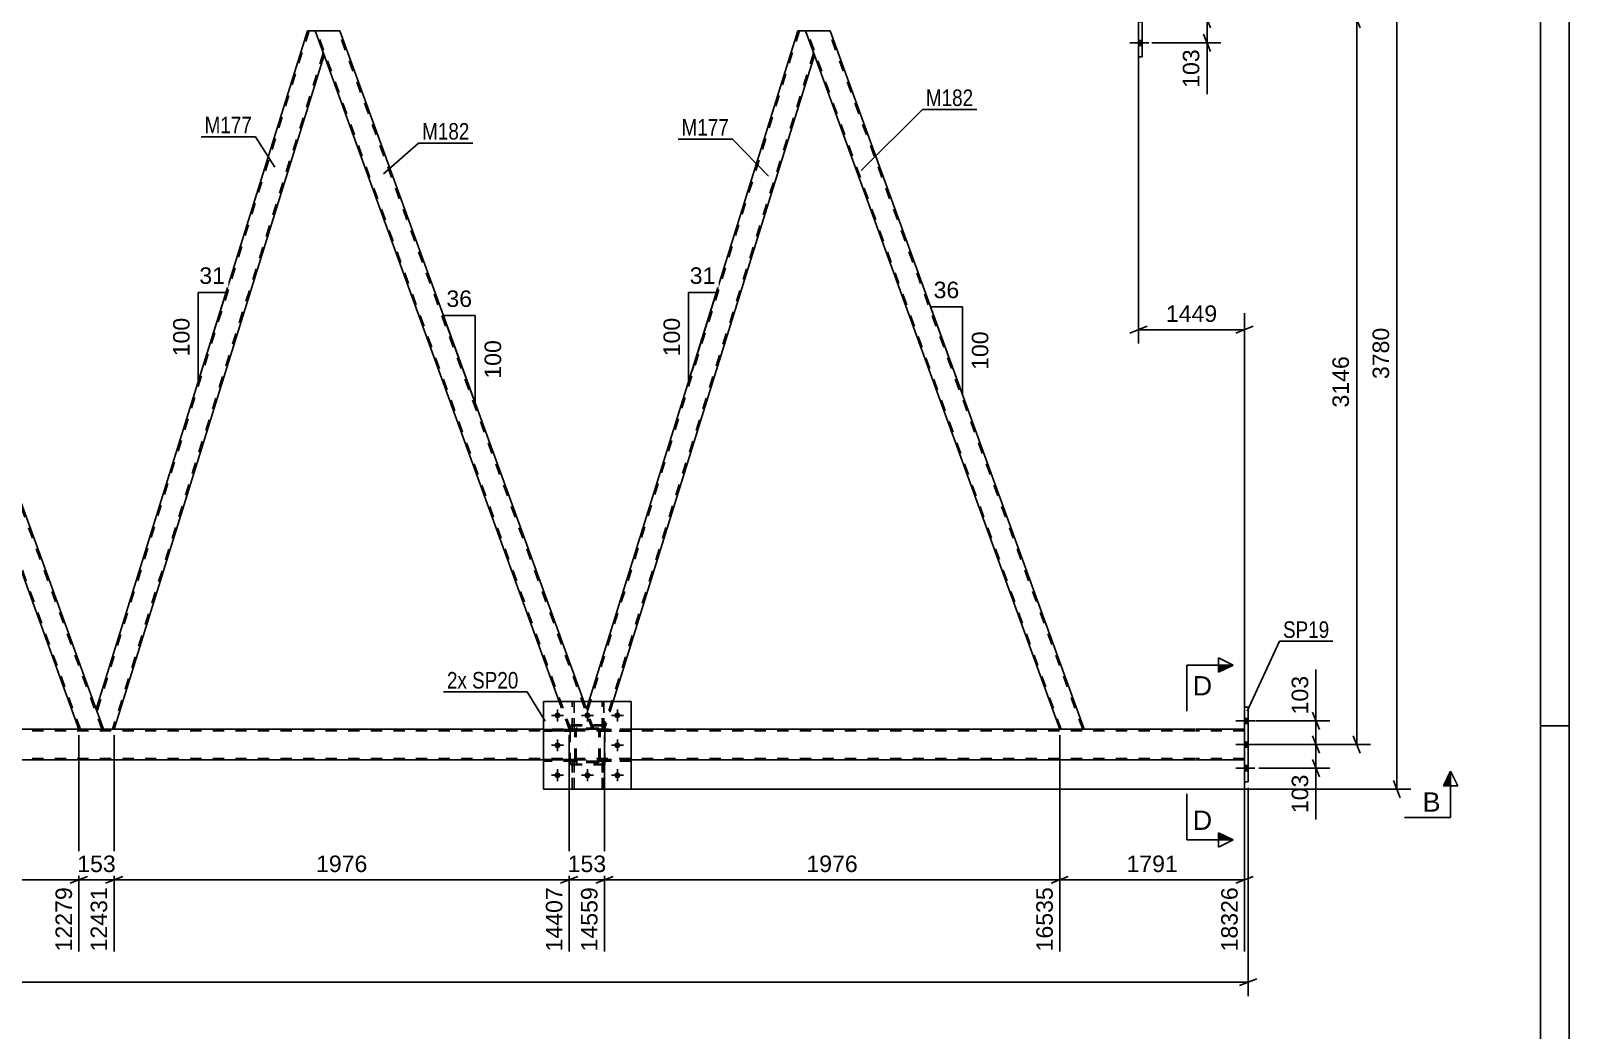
# Model space of a CAD drawing. Header units: millimetres. Extents: x -47 to 794, y -421 to 173.
# Drawn here: x 526.4 to 793.5, y -175.4 to -2 of the extents above; entities that cross this region are included whole.
import ezdxf

# ---------------------------------------------------------------- set-up
doc = ezdxf.new("R2010")
doc.units = ezdxf.units.MM
doc.linetypes.add('DXK_LINE_DOT2', pattern=[3.9198, 1.9599, -1.9599])
doc.linetypes.add('DXK_LINE_DOT3', pattern=[5.9187, 2.979, -0.9799, 0.9799, -0.9799])
doc.styles.add('Arial', font='arial.ttf', dxfattribs={"height": 0.2})
doc.styles.add('Arial Narrow', font='ARIALN.TTF', dxfattribs={"height": 0.2})

# ---------------------------------------------------------------- blocks, each defined once
blk = doc.blocks.new('Unknown-203724041-1113')
at = {"color": 5, "linetype": 'Continuous'}
for p, q in [((793.51, -420.6), (793.51, 173.4)), ((788.51, -415.6), (788.51, 168.4)), ((793.51, -122.6), (788.51, -122.6))]:
    blk.add_line(p, q, dxfattribs=at)
blk = doc.blocks.new('Part-203724041-3753 - 3466')
at = {"color": 7, "linetype": 'DXK_LINE_DOT2'}
for p, q in [((615.46, -118.4), (630.66, -118.4)), ((615.46, -118.4), (615.46, -133.6)), ((630.66, -118.4), (630.66, -133.6)), ((615.46, -133.6), (630.66, -133.6))]:
    blk.add_line(p, q, dxfattribs=at)
blk = doc.blocks.new('Part-203724041-3757 - 3466')
at = {"color": 7, "linetype": 'DXK_LINE_DOT2'}
for p, q in [((620.86, -128.43), (615.46, -128.43)), ((615.46, -128.75), (615.46, -128.43)), ((620.86, -128.75), (615.46, -128.75)), ((620.26, -128.75), (620.26, -128.43)), ((620.86, -128.43), (620.86, -128.75))]:
    blk.add_line(p, q, dxfattribs=at)
blk = doc.blocks.new('Bolt-203724041-3538 - 3466')
at = {"linetype": 'Continuous'}
for points in [[(618.38, -120.8, -1), (617.34, -120.8, -1)], [(623.58, -120.8, -1), (622.54, -120.8, -1)], [(628.78, -120.8, -1), (627.74, -120.8, -1)], [(618.38, -126, -1), (617.34, -126, -1)], [(628.78, -126, -1), (627.74, -126, -1)], [(618.38, -131.2, -1), (617.34, -131.2, -1)], [(623.58, -131.2, -1), (622.54, -131.2, -1)], [(628.78, -131.2, -1), (627.74, -131.2, -1)]]:
    blk.add_hatch(color=1, dxfattribs=at).paths.add_polyline_path(points)
at = {"color": 1, "linetype": 'Continuous'}
for p, q in [((617.86, -119.76), (617.86, -121.84)), ((623.06, -119.76), (623.06, -121.84)), ((628.26, -119.76), (628.26, -121.84)), ((618.9, -120.8), (616.82, -120.8)), ((624.1, -120.8), (622.02, -120.8)), ((629.3, -120.8), (627.22, -120.8)), ((617.86, -124.96), (617.86, -127.04)), ((628.26, -124.96), (628.26, -127.04)), ((618.9, -126), (616.82, -126)), ((629.3, -126), (627.22, -126)), ((617.86, -130.16), (617.86, -132.24)), ((623.06, -130.16), (623.06, -132.24)), ((628.26, -130.16), (628.26, -132.24)), ((618.9, -131.2), (616.82, -131.2)), ((624.1, -131.2), (622.02, -131.2)), ((629.3, -131.2), (627.22, -131.2))]:
    blk.add_line(p, q, dxfattribs=at)
blk = doc.blocks.new('Bolt-203724041-3539 - 3466')
at = {"color": 1, "linetype": 'Continuous'}
for p, q in [((617.86, -119.76), (617.86, -120.45)), ((623.06, -119.76), (623.06, -120.45)), ((628.26, -119.76), (628.26, -120.45)), ((616.82, -120.8), (617.52, -120.8)), ((617.86, -121.84), (617.86, -121.14)), ((618.9, -120.8), (618.21, -120.8)), ((622.02, -120.8), (622.72, -120.8)), ((623.06, -121.84), (623.06, -121.14)), ((624.1, -120.8), (623.41, -120.8)), ((627.22, -120.8), (627.92, -120.8)), ((628.26, -121.84), (628.26, -121.14)), ((629.3, -120.8), (628.61, -120.8)), ((617.86, -124.96), (617.86, -125.65)), ((628.26, -124.96), (628.26, -125.65)), ((616.82, -126), (617.52, -126)), ((617.86, -127.04), (617.86, -126.34)), ((618.9, -126), (618.21, -126)), ((627.22, -126), (627.92, -126)), ((628.26, -127.04), (628.26, -126.34)), ((629.3, -126), (628.61, -126)), ((617.86, -130.16), (617.86, -130.85)), ((623.06, -130.16), (623.06, -130.85)), ((628.26, -130.16), (628.26, -130.85)), ((616.82, -131.2), (617.52, -131.2)), ((617.86, -132.24), (617.86, -131.54)), ((618.9, -131.2), (618.21, -131.2)), ((622.02, -131.2), (622.72, -131.2)), ((623.06, -132.24), (623.06, -131.54)), ((624.1, -131.2), (623.41, -131.2)), ((627.22, -131.2), (627.92, -131.2)), ((628.26, -132.24), (628.26, -131.54)), ((629.3, -131.2), (628.61, -131.2))]:
    blk.add_line(p, q, dxfattribs=at)
blk = doc.blocks.new('Bolt-203724041-3545 - 3466')
at = {"linetype": 'Continuous'}
for points in [[(737.79, -122.2), (737.79, -121.32), (737.15, -121.32), (737.15, -122.2)], [(737.79, -122.2), (737.79, -121.32), (737.15, -121.32), (737.15, -122.2)], [(737.79, -122.2), (737.79, -121.32), (737.15, -121.32), (737.15, -122.2)], [(737.79, -126.32), (737.79, -125.44), (737.15, -125.44), (737.15, -126.32)], [(737.79, -126.32), (737.79, -125.44), (737.15, -125.44), (737.15, -126.32)], [(737.79, -130.4), (737.79, -129.52), (737.15, -129.52), (737.15, -130.4)], [(737.79, -130.4), (737.79, -129.52), (737.15, -129.52), (737.15, -130.4)], [(737.79, -130.4), (737.79, -129.52), (737.15, -129.52), (737.15, -130.4)]]:
    blk.add_hatch(color=1, dxfattribs=at).paths.add_polyline_path(points)
at = {"color": 1, "linetype": 'Continuous'}
for p, q in [((738.95, -121.76), (735.63, -121.76)), ((738.95, -121.76), (735.63, -121.76)), ((738.95, -121.76), (735.63, -121.76)), ((737.79, -121.32), (737.15, -121.32)), ((737.79, -121.32), (737.15, -121.32)), ((737.79, -121.32), (737.15, -121.32)), ((737.79, -122.2), (737.15, -122.2)), ((737.79, -122.2), (737.15, -122.2)), ((737.79, -122.2), (737.15, -122.2)), ((737.79, -125.44), (737.15, -125.44)), ((737.79, -125.44), (737.15, -125.44)), ((738.95, -125.88), (735.63, -125.88)), ((738.95, -125.88), (735.63, -125.88)), ((737.79, -126.32), (737.15, -126.32)), ((737.79, -126.32), (737.15, -126.32)), ((738.95, -129.96), (735.63, -129.96)), ((738.95, -129.96), (735.63, -129.96)), ((738.95, -129.96), (735.63, -129.96)), ((737.79, -129.52), (737.15, -129.52)), ((737.79, -129.52), (737.15, -129.52)), ((737.79, -129.52), (737.15, -129.52)), ((737.79, -130.4), (737.15, -130.4)), ((737.79, -130.4), (737.15, -130.4)), ((737.79, -130.4), (737.15, -130.4))]:
    blk.add_line(p, q, dxfattribs=at)
blk = doc.blocks.new('Bolt-203724041-3546 - 3466')
at = {"linetype": 'Continuous'}
for points in [[(719.37, 3.66), (719.37, 4.54), (718.73, 4.54), (718.73, 3.66)], [(719.37, 3.66), (719.37, 4.54), (718.73, 4.54), (718.73, 3.66)], [(719.37, 3.66), (719.37, 4.54), (718.73, 4.54), (718.73, 3.66)], [(719.37, -0.46), (719.37, 0.42), (718.73, 0.42), (718.73, -0.46)], [(719.37, -0.46), (719.37, 0.42), (718.73, 0.42), (718.73, -0.46)], [(719.37, -4.54), (719.37, -3.66), (718.73, -3.66), (718.73, -4.54)], [(719.37, -4.54), (719.37, -3.66), (718.73, -3.66), (718.73, -4.54)], [(719.37, -4.54), (719.37, -3.66), (718.73, -3.66), (718.73, -4.54)]]:
    blk.add_hatch(color=1, dxfattribs=at).paths.add_polyline_path(points)
at = {"color": 1, "linetype": 'Continuous'}
for p, q in [((720.53, 4.1), (717.21, 4.1)), ((720.53, 4.1), (717.21, 4.1)), ((720.53, 4.1), (717.21, 4.1)), ((719.37, 4.54), (718.73, 4.54)), ((719.37, 4.54), (718.73, 4.54)), ((719.37, 4.54), (718.73, 4.54)), ((719.37, 3.66), (718.73, 3.66)), ((719.37, 3.66), (718.73, 3.66)), ((719.37, 3.66), (718.73, 3.66)), ((719.37, 0.42), (718.73, 0.42)), ((719.37, 0.42), (718.73, 0.42)), ((720.53, -0.02), (717.21, -0.02)), ((720.53, -0.02), (717.21, -0.02)), ((719.37, -0.46), (718.73, -0.46)), ((719.37, -0.46), (718.73, -0.46)), ((720.53, -4.1), (717.21, -4.1)), ((720.53, -4.1), (717.21, -4.1)), ((720.53, -4.1), (717.21, -4.1)), ((719.37, -3.66), (718.73, -3.66)), ((719.37, -3.66), (718.73, -3.66)), ((719.37, -3.66), (718.73, -3.66)), ((719.37, -4.54), (718.73, -4.54)), ((719.37, -4.54), (718.73, -4.54)), ((719.37, -4.54), (718.73, -4.54))]:
    blk.add_line(p, q, dxfattribs=at)
blk = doc.blocks.new('Part-203724041-3553 - 3466')
at = {"color": 7, "linetype": 'DXK_LINE_DOT2'}
for p, q in [((626.06, -122.59), (620.06, -122.59)), ((620.06, -129.39), (620.06, -122.59)), ((626.06, -129.39), (626.06, -122.59)), ((626.06, -129.39), (620.06, -129.39))]:
    blk.add_line(p, q, dxfattribs=at)
blk = doc.blocks.new('Part-203724041-3558 - 3466')
at = {"color": 7, "linetype": 'DXK_LINE_DOT2'}
for p, q in [((728.53, -123.46), (43.64, -123.46)), ((630.66, -123.22), (615.46, -123.22)), ((737.15, -123.46), (728.63, -123.46)), ((737.15, -128.5), (737.15, -123.22)), ((728.53, -128.26), (43.64, -128.26)), ((630.66, -128.5), (615.46, -128.5)), ((737.15, -128.26), (728.63, -128.26))]:
    blk.add_line(p, q, dxfattribs=at)
at = {"color": 2, "linetype": 'Continuous'}
for p, q in [((615.46, -123.22), (460.39, -123.22)), ((728.53, -123.22), (630.66, -123.22)), ((737.15, -123.22), (728.63, -123.22)), ((615.46, -128.5), (460.39, -128.5)), ((728.53, -128.5), (630.66, -128.5)), ((737.15, -128.5), (728.63, -128.5))]:
    blk.add_line(p, q, dxfattribs=at)
blk = doc.blocks.new('Part-203724041-3748 - 3466')
at = {"color": 2, "linetype": 'Continuous'}
for p, q in [((630.66, -118.4), (615.46, -118.4)), ((615.46, -133.6), (615.46, -118.4)), ((630.66, -133.6), (630.66, -118.4)), ((630.66, -133.6), (615.46, -133.6))]:
    blk.add_line(p, q, dxfattribs=at)
blk = doc.blocks.new('Part-203724041-3754 - 3466')
at = {"color": 7, "linetype": 'DXK_LINE_DOT2'}
for p, q in [((625.26, -123.55), (625.26, -123.23)), ((625.26, -123.23), (630.66, -123.23)), ((630.66, -123.55), (625.26, -123.55)), ((625.86, -123.55), (625.86, -123.23)), ((630.66, -123.23), (630.66, -123.55))]:
    blk.add_line(p, q, dxfattribs=at)
blk = doc.blocks.new('Part-203724041-3755 - 3466')
at = {"color": 7, "linetype": 'DXK_LINE_DOT2'}
for p, q in [((625.26, -128.75), (625.26, -128.43)), ((625.26, -128.43), (630.66, -128.43)), ((630.66, -128.75), (625.26, -128.75)), ((625.86, -128.75), (625.86, -128.43)), ((630.66, -128.43), (630.66, -128.75))]:
    blk.add_line(p, q, dxfattribs=at)
blk = doc.blocks.new('Part-203724041-3756 - 3466')
at = {"color": 7, "linetype": 'DXK_LINE_DOT2'}
for p, q in [((620.86, -123.23), (615.46, -123.23)), ((615.46, -123.55), (615.46, -123.23)), ((620.86, -123.55), (615.46, -123.55)), ((620.26, -123.55), (620.26, -123.23)), ((620.86, -123.23), (620.86, -123.55))]:
    blk.add_line(p, q, dxfattribs=at)
blk = doc.blocks.new('Part-203724041-3758 - 3466')
at = {"color": 2, "linetype": 'Continuous'}
for p, q in [((625.62, -118.4), (625.62, -118.39)), ((625.94, -118.39), (625.62, -118.39)), ((625.94, -118.4), (625.94, -118.39))]:
    blk.add_line(p, q, dxfattribs=at)
at = {"color": 7, "linetype": 'DXK_LINE_DOT2'}
for p, q in [((625.62, -123.24), (625.62, -118.4)), ((625.94, -123.24), (625.94, -118.4)), ((625.62, -122.64), (625.94, -122.64)), ((625.94, -123.24), (625.62, -123.24))]:
    blk.add_line(p, q, dxfattribs=at)
blk = doc.blocks.new('Part-203724041-3759 - 3466')
at = {"color": 2, "linetype": 'Continuous'}
for p, q in [((620.42, -118.4), (620.42, -118.39)), ((620.74, -118.39), (620.42, -118.39)), ((620.74, -118.4), (620.74, -118.39))]:
    blk.add_line(p, q, dxfattribs=at)
at = {"color": 7, "linetype": 'DXK_LINE_DOT2'}
for p, q in [((620.42, -123.24), (620.42, -118.4)), ((620.74, -123.24), (620.74, -118.4)), ((620.42, -122.64), (620.74, -122.64)), ((620.74, -123.24), (620.42, -123.24))]:
    blk.add_line(p, q, dxfattribs=at)
blk = doc.blocks.new('Part-203724041-3760 - 3466')
at = {"color": 7, "linetype": 'DXK_LINE_DOT2'}
for p, q in [((625.94, -128.76), (625.62, -128.76)), ((625.62, -128.76), (625.62, -133.59)), ((625.62, -129.36), (625.94, -129.36)), ((625.94, -133.59), (625.94, -128.76)), ((625.62, -133.59), (625.94, -133.59))]:
    blk.add_line(p, q, dxfattribs=at)
blk = doc.blocks.new('Part-203724041-3761 - 3466')
at = {"color": 7, "linetype": 'DXK_LINE_DOT2'}
for p, q in [((620.74, -128.76), (620.42, -128.76)), ((620.42, -128.76), (620.42, -133.59)), ((620.42, -129.36), (620.74, -129.36)), ((620.74, -133.59), (620.74, -128.76)), ((620.42, -133.59), (620.74, -133.59))]:
    blk.add_line(p, q, dxfattribs=at)
blk = doc.blocks.new('Part-203724041-3762 - 3466')
at = {"color": 7, "linetype": 'DXK_LINE_DOT2'}
for p, q in [((620.86, -123.48), (620.9, -123.29)), ((620.9, -123.29), (620.86, -123.48)), ((620.86, -128.52), (620.86, -123.48)), ((621.1, -123.48), (621.12, -123.38)), ((621.1, -128.52), (621.1, -123.48)), ((621.12, -123.38), (621.17, -123.31)), ((621.16, -123.03), (621.34, -123)), ((621.34, -123), (621.16, -123.03)), ((621.17, -123.31), (621.25, -123.25)), ((621.25, -123.25), (621.34, -123.24)), ((624.78, -123), (621.34, -123)), ((621.34, -123.24), (624.78, -123.24)), ((624.78, -123), (624.97, -123.03)), ((624.97, -123.03), (624.78, -123)), ((624.78, -123.24), (624.87, -123.25)), ((624.87, -123.25), (624.95, -123.31)), ((624.95, -123.31), (625, -123.38)), ((625, -123.38), (625.02, -123.48)), ((625.02, -128.52), (625.02, -123.48)), ((625.23, -123.29), (625.26, -123.48)), ((625.26, -123.48), (625.23, -123.29)), ((625.26, -128.52), (625.26, -123.48)), ((620.9, -128.7), (620.86, -128.52)), ((620.86, -128.52), (620.9, -128.7)), ((621.12, -128.61), (621.1, -128.52)), ((621.17, -128.69), (621.12, -128.61)), ((621.34, -129), (621.16, -128.96)), ((621.16, -128.96), (621.34, -129)), ((621.25, -128.74), (621.17, -128.69)), ((621.34, -128.76), (621.25, -128.74)), ((624.78, -128.76), (621.34, -128.76)), ((624.78, -129), (621.34, -129)), ((624.87, -128.74), (624.78, -128.76)), ((624.97, -128.96), (624.78, -129)), ((624.78, -129), (624.97, -128.96)), ((624.95, -128.69), (624.87, -128.74)), ((625, -128.61), (624.95, -128.69)), ((625.02, -128.52), (625, -128.61)), ((625.26, -128.52), (625.23, -128.7)), ((625.23, -128.7), (625.26, -128.52))]:
    blk.add_line(p, q, dxfattribs=at)
at = {"color": 7, "linetype": 'DXK_LINE_DOT3'}
blk.add_line((623.06, -126), (623.06, -126), dxfattribs=at)
at = {"color": 7, "linetype": 'DXK_LINE_DOT2'}
for centre, start, end in [((621.34, -123.48), 112.5, 157.5), ((621.34, -123.48), 112.5, 157.5), ((624.78, -123.48), 22.5, 67.5), ((624.78, -123.48), 22.5, 67.5), ((621.34, -128.52), 202.5, 247.5), ((621.34, -128.52), 202.5, 247.5), ((624.78, -128.52), 292.5, 337.5), ((624.78, -128.52), 292.5, 337.5)]:
    blk.add_arc(centre, 0.48, start, end, dxfattribs=at)
blk = doc.blocks.new('Part-203724041-3892 - 3466')
at = {"color": 2, "linetype": 'Continuous'}
for p, q in [((665.18, -2), (660.93, -2)), ((709.3, -123.22), (665.18, -2)), ((705.05, -123.22), (662.47, -6.25))]:
    blk.add_line(p, q, dxfattribs=at)
at = {"color": 7, "linetype": 'DXK_LINE_DOT2'}
for p, q in [((660.93, -2), (662.47, -6.25)), ((705.3, -123.22), (661.18, -2)), ((661.18, -2), (661.2, -2)), ((709.05, -123.22), (664.93, -2)), ((709.3, -123.22), (705.05, -123.22))]:
    blk.add_line(p, q, dxfattribs=at)
blk = doc.blocks.new('Part-203724041-3763 - 3466')
at = {"color": 7, "linetype": 'DXK_LINE_DOT2'}
for p, q in [((630.66, -123.23), (625.26, -123.23)), ((625.26, -123.23), (625.26, -123.55)), ((625.26, -123.55), (630.66, -123.55)), ((625.86, -123.55), (625.86, -123.23)), ((630.66, -123.55), (630.66, -123.23))]:
    blk.add_line(p, q, dxfattribs=at)
blk = doc.blocks.new('Part-203724041-3764 - 3466')
at = {"color": 7, "linetype": 'DXK_LINE_DOT2'}
for p, q in [((630.66, -128.43), (625.26, -128.43)), ((625.26, -128.43), (625.26, -128.75)), ((625.26, -128.75), (630.66, -128.75)), ((625.86, -128.75), (625.86, -128.43)), ((630.66, -128.75), (630.66, -128.43))]:
    blk.add_line(p, q, dxfattribs=at)
blk = doc.blocks.new('Part-203724041-3765 - 3466')
at = {"color": 7, "linetype": 'DXK_LINE_DOT2'}
for p, q in [((620.86, -123.23), (615.46, -123.23)), ((615.46, -123.23), (615.46, -123.55)), ((620.86, -123.55), (615.46, -123.55)), ((620.26, -123.55), (620.26, -123.23)), ((620.86, -123.55), (620.86, -123.23))]:
    blk.add_line(p, q, dxfattribs=at)
blk = doc.blocks.new('Part-203724041-3766 - 3466')
at = {"color": 7, "linetype": 'DXK_LINE_DOT2'}
for p, q in [((620.86, -128.43), (615.46, -128.43)), ((615.46, -128.43), (615.46, -128.75)), ((620.86, -128.75), (615.46, -128.75)), ((620.26, -128.75), (620.26, -128.43)), ((620.86, -128.75), (620.86, -128.43))]:
    blk.add_line(p, q, dxfattribs=at)
blk = doc.blocks.new('Part-203724041-3767 - 3466')
at = {"color": 7, "linetype": 'DXK_LINE_DOT2'}
for p, q in [((625.62, -123.24), (625.62, -118.39)), ((625.62, -118.39), (625.94, -118.39)), ((625.94, -118.39), (625.94, -123.24)), ((625.62, -122.64), (625.94, -122.64)), ((625.94, -123.24), (625.62, -123.24))]:
    blk.add_line(p, q, dxfattribs=at)
blk = doc.blocks.new('Part-203724041-3768 - 3466')
at = {"color": 7, "linetype": 'DXK_LINE_DOT2'}
for p, q in [((620.42, -123.24), (620.42, -118.39)), ((620.42, -118.39), (620.74, -118.39)), ((620.74, -118.39), (620.74, -123.24)), ((620.42, -122.64), (620.74, -122.64)), ((620.74, -123.24), (620.42, -123.24))]:
    blk.add_line(p, q, dxfattribs=at)
blk = doc.blocks.new('Part-203724041-3769 - 3466')
at = {"color": 7, "linetype": 'DXK_LINE_DOT2'}
for p, q in [((625.62, -133.59), (625.62, -128.76)), ((625.62, -128.76), (625.94, -128.76)), ((625.62, -129.36), (625.94, -129.36)), ((625.94, -128.76), (625.94, -133.59)), ((625.94, -133.59), (625.62, -133.59))]:
    blk.add_line(p, q, dxfattribs=at)
blk = doc.blocks.new('Part-203724041-3770 - 3466')
at = {"color": 7, "linetype": 'DXK_LINE_DOT2'}
for p, q in [((620.42, -133.59), (620.42, -128.76)), ((620.42, -128.76), (620.74, -128.76)), ((620.42, -129.36), (620.74, -129.36)), ((620.74, -128.76), (620.74, -133.59)), ((620.74, -133.59), (620.42, -133.59))]:
    blk.add_line(p, q, dxfattribs=at)
blk = doc.blocks.new('Part-203724041-3771 - 3466')
at = {"color": 7, "linetype": 'DXK_LINE_DOT2'}
for p, q in [((620.86, -123.48), (620.9, -123.29)), ((620.9, -123.29), (620.86, -123.48)), ((620.86, -128.52), (620.86, -123.48)), ((621.1, -123.48), (621.12, -123.38)), ((621.1, -128.52), (621.1, -123.48)), ((621.12, -123.38), (621.17, -123.31)), ((621.16, -123.03), (621.34, -123)), ((621.34, -123), (621.16, -123.03)), ((621.17, -123.31), (621.25, -123.25)), ((621.25, -123.25), (621.34, -123.24)), ((624.78, -123), (621.34, -123)), ((621.34, -123.24), (624.78, -123.24)), ((624.78, -123), (624.97, -123.03)), ((624.97, -123.03), (624.78, -123)), ((624.78, -123.24), (624.87, -123.25)), ((624.87, -123.25), (624.95, -123.31)), ((624.95, -123.31), (625, -123.38)), ((625, -123.38), (625.02, -123.48)), ((625.02, -128.52), (625.02, -123.48)), ((625.23, -123.29), (625.26, -123.48)), ((625.26, -123.48), (625.23, -123.29)), ((625.26, -128.52), (625.26, -123.48)), ((620.9, -128.7), (620.86, -128.52)), ((620.86, -128.52), (620.9, -128.7)), ((621.12, -128.61), (621.1, -128.52)), ((621.17, -128.69), (621.12, -128.61)), ((621.34, -129), (621.16, -128.96)), ((621.16, -128.96), (621.34, -129)), ((621.25, -128.74), (621.17, -128.69)), ((621.34, -128.76), (621.25, -128.74)), ((624.78, -128.76), (621.34, -128.76)), ((624.78, -129), (621.34, -129)), ((624.87, -128.74), (624.78, -128.76)), ((624.97, -128.96), (624.78, -129)), ((624.78, -129), (624.97, -128.96)), ((624.95, -128.69), (624.87, -128.74)), ((625, -128.61), (624.95, -128.69)), ((625.02, -128.52), (625, -128.61)), ((625.26, -128.52), (625.23, -128.7)), ((625.23, -128.7), (625.26, -128.52))]:
    blk.add_line(p, q, dxfattribs=at)
at = {"color": 7, "linetype": 'DXK_LINE_DOT3'}
blk.add_line((623.06, -126), (623.06, -126), dxfattribs=at)
at = {"color": 7, "linetype": 'DXK_LINE_DOT2'}
for centre, start, end in [((621.34, -123.48), 112.5, 157.5), ((621.34, -123.48), 112.5, 157.5), ((624.78, -123.48), 22.5, 67.5), ((624.78, -123.48), 22.5, 67.5), ((621.34, -128.52), 202.5, 247.5), ((621.34, -128.52), 202.5, 247.5), ((624.78, -128.52), 292.5, 337.5), ((624.78, -128.52), 292.5, 337.5)]:
    blk.add_arc(centre, 0.48, start, end, dxfattribs=at)
blk = doc.blocks.new('Part-203724041-3772 - 3466')
at = {"color": 7, "linetype": 'DXK_LINE_DOT2'}
for p, q in [((626.06, -122.46), (620.06, -122.46)), ((620.06, -129.26), (620.06, -122.46)), ((626.06, -129.26), (626.06, -122.46)), ((626.06, -129.26), (620.06, -129.26))]:
    blk.add_line(p, q, dxfattribs=at)
blk = doc.blocks.new('Part-203724041-3842 - 3466')
at = {"color": 2, "linetype": 'Continuous'}
for p, q in [((737.15, -132.36), (737.15, -119.36)), ((737.15, -119.36), (737.79, -119.36)), ((737.79, -119.36), (737.79, -132.36)), ((737.79, -132.36), (737.15, -132.36))]:
    blk.add_line(p, q, dxfattribs=at)
blk = doc.blocks.new('Part-203724041-3847 - 3466')
at = {"color": 2, "linetype": 'Continuous'}
for p, q in [((718.73, -6.5), (718.73, 6.5)), ((718.73, 6.5), (719.37, 6.5)), ((719.37, 6.5), (719.37, -6.5)), ((719.37, -6.5), (718.73, -6.5))]:
    blk.add_line(p, q, dxfattribs=at)
blk = doc.blocks.new('Part-203724041-3857 - 3466')
at = {"color": 7, "linetype": 'DXK_LINE_DOT2'}
for p, q in [((659.86, -2), (623.04, -120.12)), ((662.34, -5.88), (625.76, -123.22)), ((623.33, -118.4), (622.91, -119.75)), ((624.17, -123.22), (622.91, -119.75)), ((627.52, -118.4), (626.01, -123.22)), ((626.01, -123.22), (624.17, -123.22))]:
    blk.add_line(p, q, dxfattribs=at)
at = {"color": 2, "linetype": 'Continuous'}
for p, q in [((659.61, -2), (623.33, -118.4)), ((660.93, -2), (659.61, -2)), ((662.47, -6.25), (660.93, -2)), ((662.47, -6.25), (627.52, -118.4))]:
    blk.add_line(p, q, dxfattribs=at)
blk = doc.blocks.new('Part-203724041-3862 - 3466')
at = {"color": 2, "linetype": 'Continuous'}
for p, q in [((574.47, -2), (537.77, -119.75)), ((575.79, -2), (574.47, -2)), ((575.79, -2), (577.34, -6.25)), ((577.34, -6.25), (540.88, -123.22)), ((539.03, -123.22), (537.77, -119.75))]:
    blk.add_line(p, q, dxfattribs=at)
at = {"color": 7, "linetype": 'DXK_LINE_DOT2'}
for p, q in [((574.73, -2), (537.91, -120.12)), ((577.2, -5.88), (540.63, -123.22)), ((540.88, -123.22), (539.03, -123.22))]:
    blk.add_line(p, q, dxfattribs=at)
blk = doc.blocks.new('Part-203724041-3897 - 3466')
at = {"color": 2, "linetype": 'Continuous'}
for p, q in [((580.05, -2), (575.79, -2)), ((580.05, -2), (622.41, -118.4)), ((618.16, -118.4), (577.34, -6.25))]:
    blk.add_line(p, q, dxfattribs=at)
at = {"color": 7, "linetype": 'DXK_LINE_DOT2'}
for p, q in [((575.79, -2), (577.34, -6.25)), ((620.17, -123.22), (576.05, -2)), ((576.05, -2), (576.07, -2)), ((623.91, -123.22), (579.79, -2)), ((619.91, -123.22), (618.16, -118.4)), ((624.17, -123.22), (622.41, -118.4)), ((624.17, -123.22), (619.91, -123.22))]:
    blk.add_line(p, q, dxfattribs=at)
blk = doc.blocks.new('Part-203724041-3902 - 3466')
at = {"color": 2, "linetype": 'Continuous'}
for p, q in [((494.91, -2), (490.66, -2)), ((494.91, -2), (537.77, -119.75)), ((534.78, -123.22), (492.2, -6.25))]:
    blk.add_line(p, q, dxfattribs=at)
at = {"color": 7, "linetype": 'DXK_LINE_DOT2'}
for p, q in [((490.66, -2), (492.2, -6.25)), ((535.03, -123.22), (490.91, -2)), ((490.91, -2), (490.93, -2)), ((538.78, -123.22), (494.66, -2)), ((539.03, -123.22), (537.77, -119.75)), ((539.03, -123.22), (534.78, -123.22))]:
    blk.add_line(p, q, dxfattribs=at)
blk = doc.blocks.new('StraightDimension-203724041-11637 - 3466')
at = {"color": 7, "linetype": 'Continuous'}
for p, q in [((719.73, 0), (759.02, 0)), ((757.22, -1.5), (756.02, 1.5)), ((756.62, -125.86), (756.62, 0)), ((756.02, -124.36), (757.22, -127.36)), ((738.15, -125.86), (759.02, -125.86))]:
    blk.add_line(p, q, dxfattribs=at)
at = {"color": 0}
blk.add_wipeout([(755.87, -57.88), (751.67, -57.88), (751.67, -67.98), (755.87, -67.98)], dxfattribs=at)
at = {"color": 3, "style": 'Arial'}
blk.add_text('3146', height=2.865, rotation=90.0002, dxfattribs=at).set_placement((755.27, -67.38))
blk = doc.blocks.new('StraightDimension-203724041-4926 - 3466')
at = {"color": 7, "linetype": 'Continuous'}
for p, q in [((720.37, 0), (733.04, 0)), ((730.04, 1.5), (731.24, -1.5)), ((730.64, -4.1), (730.64, 0)), ((731.24, -5.6), (730.04, -2.6)), ((721.07, -4.1), (733.04, -4.1))]:
    blk.add_line(p, q, dxfattribs=at)
at = {"color": 0}
blk.add_wipeout([(729.89, -4.63), (725.69, -4.63), (725.69, -12.5), (729.89, -12.5)], dxfattribs=at)
at = {"color": 7, "linetype": 'Continuous'}
blk.add_line((730.64, -4.1), (730.64, -13.02), dxfattribs=at)
blk.add_line((730.64, -4.1), (730.64, -13.02), dxfattribs=at)
at = {"color": 3, "style": 'Arial'}
blk.add_text('103', height=2.865, rotation=90.0002, dxfattribs=at).set_placement((729.29, -11.9))
blk = doc.blocks.new('StraightDimension-203724041-5101 - 3466')
at = {"color": 7, "linetype": 'Continuous'}
for p, q in [((739.06, -121.76), (751.94, -121.76)), ((748.94, -120.26), (750.14, -123.26)), ((749.54, -125.86), (749.54, -121.76)), ((750.14, -127.36), (748.94, -124.36)), ((738.47, -125.86), (751.94, -125.86))]:
    blk.add_line(p, q, dxfattribs=at)
at = {"color": 0}
blk.add_wipeout([(748.79, -113.36), (744.59, -113.36), (744.59, -121.23), (748.79, -121.23)], dxfattribs=at)
at = {"color": 7, "linetype": 'Continuous'}
blk.add_line((749.54, -121.76), (749.54, -112.84), dxfattribs=at)
blk.add_line((749.54, -121.76), (749.54, -112.84), dxfattribs=at)
at = {"color": 3, "style": 'Arial'}
blk.add_text('103', height=2.865, rotation=90.0002, dxfattribs=at).set_placement((748.19, -120.63))
blk = doc.blocks.new('StraightDimension-203724041-5111 - 3466')
at = {"color": 7, "linetype": 'Continuous'}
for p, q in [((748.94, -124.36), (750.14, -127.36)), ((738.47, -125.86), (751.94, -125.86)), ((749.54, -129.96), (749.54, -125.86)), ((739.6, -129.96), (751.94, -129.96)), ((750.14, -131.46), (748.94, -128.46))]:
    blk.add_line(p, q, dxfattribs=at)
at = {"color": 0}
blk.add_wipeout([(748.79, -130.48), (744.59, -130.48), (744.59, -138.36), (748.79, -138.36)], dxfattribs=at)
at = {"color": 7, "linetype": 'Continuous'}
blk.add_line((749.54, -129.96), (749.54, -138.88), dxfattribs=at)
blk.add_line((749.54, -129.96), (749.54, -138.88), dxfattribs=at)
at = {"color": 3, "style": 'Arial'}
blk.add_text('103', height=2.865, rotation=90.0002, dxfattribs=at).set_placement((748.19, -137.76))
blk = doc.blocks.new('StraightDimension-203724041-4211 - 3466')
at = {"color": 7, "linetype": 'Continuous'}
for p, q in [((540.88, -124.22), (540.88, -161.76)), ((619.91, -124.22), (619.91, -161.76)), ((542.38, -148.74), (539.38, -149.94)), ((540.88, -149.34), (619.91, -149.34)), ((618.41, -149.94), (621.41, -148.74))]:
    blk.add_line(p, q, dxfattribs=at)
at = {"color": 0}
blk.add_wipeout([(585.44, -148.59), (585.44, -144.39), (575.35, -144.39), (575.35, -148.59)], dxfattribs=at)
at = {"color": 0, "linetype": 'Continuous'}
blk.add_wipeout([(619.31, -150.04), (615.11, -150.04), (615.11, -162.36), (619.31, -162.36)], dxfattribs=at)
at = {"color": 3, "style": 'Arial'}
blk.add_text('1976', height=2.865, dxfattribs=at).set_placement((575.95, -147.99))
at = {"color": 3, "linetype": 'Continuous', "style": 'Arial'}
blk.add_text('14407', height=2.865, rotation=90.0002, dxfattribs=at).set_placement((618.71, -161.76))
blk = doc.blocks.new('StraightDimension-203724041-4259 - 3466')
at = {"color": 7, "linetype": 'Continuous'}
for p, q in [((626.01, -124.22), (626.01, -161.76)), ((705.05, -124.22), (705.05, -161.76)), ((627.51, -148.74), (624.51, -149.94)), ((626.01, -149.34), (705.05, -149.34)), ((703.55, -149.94), (706.55, -148.74))]:
    blk.add_line(p, q, dxfattribs=at)
at = {"color": 0}
blk.add_wipeout([(670.58, -148.59), (670.58, -144.39), (660.48, -144.39), (660.48, -148.59)], dxfattribs=at)
at = {"color": 0, "linetype": 'Continuous'}
blk.add_wipeout([(704.45, -150.04), (700.25, -150.04), (700.25, -162.36), (704.45, -162.36)], dxfattribs=at)
at = {"color": 3, "style": 'Arial'}
blk.add_text('1976', height=2.865, dxfattribs=at).set_placement((661.08, -147.99))
at = {"color": 3, "linetype": 'Continuous', "style": 'Arial'}
blk.add_text('16535', height=2.865, rotation=90.0002, dxfattribs=at).set_placement((703.85, -161.76))
blk = doc.blocks.new('StraightDimension-203724041-4028 - 3466')
at = {"color": 7, "linetype": 'Continuous'}
for p, q in [((705.05, -124.22), (705.05, -161.76)), ((737.15, -129.5), (737.15, -161.76)), ((706.55, -148.74), (703.55, -149.94)), ((705.05, -149.34), (737.15, -149.34)), ((735.65, -149.94), (738.65, -148.74))]:
    blk.add_line(p, q, dxfattribs=at)
at = {"color": 0}
blk.add_wipeout([(726.15, -148.59), (726.15, -144.39), (716.05, -144.39), (716.05, -148.59)], dxfattribs=at)
at = {"color": 0, "linetype": 'Continuous'}
blk.add_wipeout([(736.55, -150.04), (732.35, -150.04), (732.35, -162.36), (736.55, -162.36)], dxfattribs=at)
at = {"color": 3, "style": 'Arial'}
blk.add_text('1791', height=2.865, dxfattribs=at).set_placement((716.65, -147.99))
at = {"color": 3, "linetype": 'Continuous', "style": 'Arial'}
blk.add_text('18326', height=2.865, rotation=90.0002, dxfattribs=at).set_placement((735.95, -161.76))
blk = doc.blocks.new('StraightDimension-203724041-4163 - 3466')
at = {"color": 7, "linetype": 'Continuous'}
for p, q in [((455.75, -124.22), (455.75, -161.76)), ((534.78, -124.22), (534.78, -161.76)), ((457.25, -148.74), (454.25, -149.94)), ((455.75, -149.34), (534.78, -149.34)), ((533.28, -149.94), (536.28, -148.74))]:
    blk.add_line(p, q, dxfattribs=at)
at = {"color": 0}
blk.add_wipeout([(500.31, -148.59), (500.31, -144.39), (490.21, -144.39), (490.21, -148.59)], dxfattribs=at)
at = {"color": 0, "linetype": 'Continuous'}
blk.add_wipeout([(534.18, -150.04), (529.98, -150.04), (529.98, -162.36), (534.18, -162.36)], dxfattribs=at)
at = {"color": 3, "style": 'Arial'}
blk.add_text('1976', height=2.865, dxfattribs=at).set_placement((490.81, -147.99))
at = {"color": 3, "linetype": 'Continuous', "style": 'Arial'}
blk.add_text('12279', height=2.865, rotation=90.0002, dxfattribs=at).set_placement((533.58, -161.76))
blk = doc.blocks.new('StraightDimension-203724041-4187 - 3466')
at = {"color": 7, "linetype": 'Continuous'}
for p, q in [((534.78, -124.22), (534.78, -161.76)), ((540.88, -124.22), (540.88, -161.76)), ((533.28, -149.94), (536.28, -148.74)), ((534.78, -149.34), (540.88, -149.34)), ((542.38, -148.74), (539.38, -149.94))]:
    blk.add_line(p, q, dxfattribs=at)
at = {"color": 0}
blk.add_wipeout([(541.76, -148.59), (541.76, -144.39), (533.89, -144.39), (533.89, -148.59)], dxfattribs=at)
at = {"color": 0, "linetype": 'Continuous'}
blk.add_wipeout([(540.28, -150.04), (536.08, -150.04), (536.08, -162.36), (540.28, -162.36)], dxfattribs=at)
at = {"color": 3, "style": 'Arial'}
blk.add_text('153', height=2.865, dxfattribs=at).set_placement((534.49, -147.99))
at = {"color": 3, "linetype": 'Continuous', "style": 'Arial'}
blk.add_text('12431', height=2.865, rotation=90.0002, dxfattribs=at).set_placement((539.68, -161.76))
blk = doc.blocks.new('StraightDimension-203724041-4235 - 3466')
at = {"color": 7, "linetype": 'Continuous'}
for p, q in [((619.91, -124.22), (619.91, -161.76)), ((626.01, -124.22), (626.01, -161.76)), ((618.41, -149.94), (621.41, -148.74)), ((619.91, -149.34), (626.01, -149.34)), ((627.51, -148.74), (624.51, -149.94))]:
    blk.add_line(p, q, dxfattribs=at)
at = {"color": 0}
blk.add_wipeout([(626.9, -148.59), (626.9, -144.39), (619.03, -144.39), (619.03, -148.59)], dxfattribs=at)
at = {"color": 0, "linetype": 'Continuous'}
blk.add_wipeout([(625.41, -150.04), (621.21, -150.04), (621.21, -162.36), (625.41, -162.36)], dxfattribs=at)
at = {"color": 3, "style": 'Arial'}
blk.add_text('153', height=2.865, dxfattribs=at).set_placement((619.63, -147.99))
at = {"color": 3, "linetype": 'Continuous', "style": 'Arial'}
blk.add_text('14559', height=2.865, rotation=90.0002, dxfattribs=at).set_placement((624.81, -161.76))
blk = doc.blocks.new('AngleDimension-203724041-11851 - 3466')
at = {"color": 7, "linetype": 'Continuous'}
for p, q in [((600.6, -58.48), (598.04, -51.42)), ((603.58, -51.42), (598.04, -51.42)), ((603.58, -66.64), (598.04, -51.42)), ((603.58, -66.64), (603.58, -51.42))]:
    blk.add_line(p, q, dxfattribs=at)
at = {"color": 0}
for points in [[(603.63, -50.52), (603.63, -46.32), (597.98, -46.32), (597.98, -50.52)], [(608.68, -55.1), (604.48, -55.1), (604.48, -62.97), (608.68, -62.97)]]:
    blk.add_wipeout(points, dxfattribs=at)
at = {"color": 3, "style": 'Arial'}
blk.add_text('36', height=2.865, dxfattribs=at).set_placement((598.58, -49.92))
blk.add_text('100', height=2.865, rotation=90.0002, dxfattribs=at).set_placement((608.08, -62.37))
blk = doc.blocks.new('AngleDimension-203724041-4977 - 3466')
at = {"color": 7, "linetype": 'Continuous'}
for p, q in [((555.49, -47.42), (560.32, -47.42)), ((555.49, -62.89), (560.32, -47.42)), ((555.49, -62.89), (555.49, -47.42)), ((556.09, -60.99), (560.32, -47.42))]:
    blk.add_line(p, q, dxfattribs=at)
at = {"color": 0}
for points in [[(560.73, -46.52), (560.73, -42.32), (555.08, -42.32), (555.08, -46.52)], [(554.59, -51.22), (550.39, -51.22), (550.39, -59.09), (554.59, -59.09)]]:
    blk.add_wipeout(points, dxfattribs=at)
at = {"color": 3, "style": 'Arial'}
blk.add_text('31', height=2.865, dxfattribs=at).set_placement((555.68, -45.92))
blk.add_text('100', height=2.865, rotation=90.0002, dxfattribs=at).set_placement((553.99, -58.49))
blk = doc.blocks.new('AngleDimension-203724041-5037 - 3466')
at = {"color": 7, "linetype": 'Continuous'}
for p, q in [((640.63, -47.42), (645.45, -47.42)), ((640.63, -62.89), (645.45, -47.42)), ((640.63, -62.89), (640.63, -47.42)), ((641.22, -60.99), (645.45, -47.42))]:
    blk.add_line(p, q, dxfattribs=at)
at = {"color": 0}
for points in [[(645.86, -46.52), (645.86, -42.32), (640.22, -42.32), (640.22, -46.52)], [(639.73, -51.22), (635.53, -51.22), (635.53, -59.09), (639.73, -59.09)]]:
    blk.add_wipeout(points, dxfattribs=at)
at = {"color": 3, "style": 'Arial'}
blk.add_text('31', height=2.865, dxfattribs=at).set_placement((640.82, -45.92))
blk.add_text('100', height=2.865, rotation=90.0002, dxfattribs=at).set_placement((639.13, -58.49))
blk = doc.blocks.new('StraightDimension-203724041-5150 - 3466')
at = {"color": 7, "linetype": 'Continuous'}
for p, q in [((718.73, -3), (718.73, -56.27)), ((720.23, -53.27), (717.23, -54.47)), ((735.65, -54.47), (738.65, -53.27)), ((737.15, -122.22), (737.15, -51.02)), ((718.73, -53.87), (737.15, -53.87))]:
    blk.add_line(p, q, dxfattribs=at)
at = {"color": 0}
blk.add_wipeout([(732.99, -53.12), (732.99, -48.92), (722.89, -48.92), (722.89, -53.12)], dxfattribs=at)
at = {"color": 3, "style": 'Arial'}
blk.add_text('1449', height=2.865, dxfattribs=at).set_placement((723.49, -52.52))
blk = doc.blocks.new('StraightDimension-203724041-5155 - 3466')
at = {"color": 7, "linetype": 'Continuous'}
for p, q in [((764.19, 16.1), (762.99, 19.1)), ((714.53, 17.6), (765.99, 17.6)), ((763.59, -133.6), (763.59, 17.6)), ((762.99, -132.1), (764.19, -135.1)), ((630.34, -133.6), (765.99, -133.6))]:
    blk.add_line(p, q, dxfattribs=at)
at = {"color": 0}
blk.add_wipeout([(762.84, -52.95), (758.64, -52.95), (758.64, -63.04), (762.84, -63.04)], dxfattribs=at)
at = {"color": 3, "style": 'Arial'}
blk.add_text('3780', height=2.865, rotation=90.0002, dxfattribs=at).set_placement((762.24, -62.44))
blk = doc.blocks.new('StraightDimension-203724041-5176 - 3466')
at = {"color": 7, "linetype": 'Continuous'}
for p, q in [((737.79, -133.36), (737.79, -169.5)), ((-0.64, -167.1), (737.79, -167.1)), ((736.29, -167.7), (739.29, -166.5))]:
    blk.add_line(p, q, dxfattribs=at)
blk = doc.blocks.new('AngleDimension-203724041-11865 - 3466')
at = {"color": 7, "linetype": 'Continuous'}
for p, q in [((686.51, -60.6), (682.62, -49.9)), ((688.16, -49.9), (682.62, -49.9)), ((688.16, -65.12), (682.62, -49.9)), ((688.16, -65.12), (688.16, -49.9))]:
    blk.add_line(p, q, dxfattribs=at)
at = {"color": 0}
for points in [[(688.21, -49), (688.21, -44.8), (682.56, -44.8), (682.56, -49)], [(693.26, -53.58), (689.06, -53.58), (689.06, -61.45), (693.26, -61.45)]]:
    blk.add_wipeout(points, dxfattribs=at)
at = {"color": 3, "style": 'Arial'}
blk.add_text('36', height=2.865, dxfattribs=at).set_placement((683.16, -48.4))
blk.add_text('100', height=2.865, rotation=90.0002, dxfattribs=at).set_placement((692.66, -60.85))
blk = doc.blocks.new('Mark-203724041-3838 - 3466')
at = {"color": 0}
blk.add_wipeout([(751.86, -107.35), (751.86, -104.35), (743.82, -104.35), (743.82, -107.35)], dxfattribs=at)
blk.add_wipeout([(751.86, -107.35), (751.86, -104.35), (743.82, -104.35), (743.82, -107.35)], dxfattribs=at)
at = {"color": 30, "linetype": 'Continuous'}
for p, q in [((737.58, -120.07), (743.22, -107.95)), ((743.22, -107.95), (752.46, -107.95))]:
    blk.add_line(p, q, dxfattribs=at)
at = {"color": 3, "style": 'Arial Narrow'}
blk.add_text('SP19', height=2.863, dxfattribs=at).set_placement((743.82, -107.35))
blk = doc.blocks.new('Mark-203724041-3853 - 3466')
at = {"color": 0}
blk.add_wipeout([(647.63, -20.18), (647.63, -17.18), (639.4, -17.18), (639.4, -20.18)], dxfattribs=at)
blk.add_wipeout([(647.63, -20.18), (647.63, -17.18), (639.4, -17.18), (639.4, -20.18)], dxfattribs=at)
at = {"color": 30, "linetype": 'Continuous'}
for p in [(638.8, -20.78), (654.47, -27.21)]:
    blk.add_line(p, (648.23, -20.78), dxfattribs=at)
at = {"color": 3, "style": 'Arial Narrow'}
blk.add_text('M177', height=2.863, dxfattribs=at).set_placement((639.4, -20.18))
blk = doc.blocks.new('Mark-203724041-3858 - 3466')
at = {"color": 0}
blk.add_wipeout([(564.82, -19.78), (564.82, -16.78), (556.6, -16.78), (556.6, -19.78)], dxfattribs=at)
blk.add_wipeout([(564.82, -19.78), (564.82, -16.78), (556.6, -16.78), (556.6, -19.78)], dxfattribs=at)
at = {"color": 30, "linetype": 'Continuous'}
for p in [(556, -20.38), (568.8, -25.68)]:
    blk.add_line(p, (565.42, -20.38), dxfattribs=at)
at = {"color": 3, "style": 'Arial Narrow'}
blk.add_text('M177', height=2.863, dxfattribs=at).set_placement((556.6, -19.78))
blk = doc.blocks.new('Mark-203724041-3888 - 3466')
at = {"color": 0}
blk.add_wipeout([(690.04, -15.05), (690.04, -12.05), (681.82, -12.05), (681.82, -15.05)], dxfattribs=at)
blk.add_wipeout([(690.04, -15.05), (690.04, -12.05), (681.82, -12.05), (681.82, -15.05)], dxfattribs=at)
at = {"color": 30, "linetype": 'Continuous'}
for p, q in [((670.61, -26.26), (681.22, -15.65)), ((681.22, -15.65), (690.64, -15.65))]:
    blk.add_line(p, q, dxfattribs=at)
at = {"color": 3, "style": 'Arial Narrow'}
blk.add_text('M182', height=2.863, dxfattribs=at).set_placement((681.82, -15.05))
blk = doc.blocks.new('Mark-203724041-3893 - 3466')
at = {"color": 0}
blk.add_wipeout([(602.58, -20.88), (602.58, -17.88), (594.36, -17.88), (594.36, -20.88)], dxfattribs=at)
blk.add_wipeout([(602.58, -20.88), (602.58, -17.88), (594.36, -17.88), (594.36, -20.88)], dxfattribs=at)
at = {"color": 30, "linetype": 'Continuous'}
for p, q in [((587.65, -26.81), (593.76, -21.48)), ((593.76, -21.48), (603.18, -21.48))]:
    blk.add_line(p, q, dxfattribs=at)
at = {"color": 3, "style": 'Arial Narrow'}
blk.add_text('M182', height=2.863, dxfattribs=at).set_placement((594.36, -20.88))
blk = doc.blocks.new('SectionMark-203724041-5209 - 3466')
at = {"color": 6, "linetype": 'Continuous'}
for p, q in [((727.15, -112.08), (735.15, -112.08)), ((732.65, -110.83), (735.15, -112.08)), ((727.15, -142.42), (735.15, -142.42)), ((735.15, -142.42), (732.65, -143.67))]:
    blk.add_line(p, q, dxfattribs=at)
at = {"color": 0, "linetype": 'Continuous'}
for points in [[(731.52, -117.33), (731.52, -113.83), (728.15, -113.83), (728.15, -117.33)], [(731.52, -140.67), (731.52, -137.17), (728.15, -137.17), (728.15, -140.67)]]:
    blk.add_wipeout(points, dxfattribs=at)
at = {"linetype": 'Continuous'}
for points in [[(732.65, -113.33), (732.65, -112.08), (735.15, -112.08)], [(732.65, -142.42), (732.65, -141.17), (735.15, -142.42)]]:
    blk.add_hatch(color=6, dxfattribs=at).paths.add_polyline_path(points)
at = {"color": 6, "linetype": 'Continuous'}
for p, q in [((727.15, -112.08), (727.15, -120.08)), ((732.65, -113.33), (732.65, -110.83)), ((735.15, -112.08), (732.65, -113.33)), ((727.15, -142.42), (727.15, -134.42)), ((735.15, -142.42), (732.65, -141.17)), ((732.65, -141.17), (732.65, -143.67))]:
    blk.add_line(p, q, dxfattribs=at)
at = {"color": 3, "linetype": 'Continuous', "style": 'Arial'}
for p in [(728.15, -117.33), (728.15, -140.67)]:
    blk.add_text('D', height=3.34, dxfattribs=at).set_placement(p)
blk = doc.blocks.new('SectionMark-203724041-5211 - 3466')
at = {"color": 6, "linetype": 'Continuous'}
for p, q in [((772.92, -138.5), (772.92, -130.5)), ((772.92, -130.5), (774.17, -133))]:
    blk.add_line(p, q, dxfattribs=at)
at = {"color": 0, "linetype": 'Continuous'}
blk.add_wipeout([(771.17, -137.5), (771.17, -134), (768.06, -134), (768.06, -137.5)], dxfattribs=at)
at = {"linetype": 'Continuous'}
blk.add_hatch(color=6, dxfattribs=at).paths.add_polyline_path([(772.92, -133), (771.67, -133), (772.92, -130.5)])
at = {"color": 6, "linetype": 'Continuous'}
for p, q in [((772.92, -130.5), (771.67, -133)), ((771.67, -133), (774.17, -133)), ((772.92, -138.5), (764.92, -138.5))]:
    blk.add_line(p, q, dxfattribs=at)
at = {"color": 3, "linetype": 'Continuous', "style": 'Arial'}
blk.add_text('B', height=3.34, dxfattribs=at).set_placement((768.06, -137.5))
blk = doc.blocks.new('MarkSet-203724041-5247 - 3466')
at = {"color": 30, "linetype": 'Continuous'}
blk.add_line((615.73, -121.8), (612.58, -116.74), dxfattribs=at)
at = {"color": 0}
blk.add_wipeout([(602.14, -116.14), (602.14, -113.14), (598.67, -113.14), (598.67, -116.14)], dxfattribs=at)
blk.add_wipeout([(602.14, -116.14), (602.14, -113.14), (598.67, -113.14), (598.67, -116.14)], dxfattribs=at)
blk.add_wipeout([(611.08, -116.14), (611.08, -113.14), (603.04, -113.14), (603.04, -116.14)], dxfattribs=at)
blk.add_wipeout([(611.08, -116.14), (611.08, -113.14), (603.04, -113.14), (603.04, -116.14)], dxfattribs=at)
at = {"color": 30, "linetype": 'Continuous'}
blk.add_line((598.07, -116.74), (612.58, -116.74), dxfattribs=at)
at = {"color": 3, "style": 'Arial Narrow'}
for s, p in [('2x', (598.67, -116.14)), ('SP20', (603.04, -116.14))]:
    blk.add_text(s, height=2.863, dxfattribs=at).set_placement(p)

msp = doc.modelspace()

# ---------------------------------------------------------------- block references
for name in ['Unknown-203724041-1113', 'Part-203724041-3847 - 3466', 'Bolt-203724041-3546 - 3466', 'Part-203724041-3902 - 3466', 'Part-203724041-3862 - 3466', 'Part-203724041-3897 - 3466', 'Part-203724041-3857 - 3466', 'Part-203724041-3892 - 3466', 'Part-203724041-3753 - 3466', 'Part-203724041-3748 - 3466', 'Bolt-203724041-3538 - 3466', 'Bolt-203724041-3539 - 3466', 'Part-203724041-3759 - 3466', 'Part-203724041-3768 - 3466', 'Part-203724041-3758 - 3466', 'Part-203724041-3767 - 3466', 'Part-203724041-3842 - 3466', 'Part-203724041-3772 - 3466', 'Part-203724041-3553 - 3466', 'Bolt-203724041-3545 - 3466', 'Part-203724041-3558 - 3466', 'Part-203724041-3756 - 3466', 'Part-203724041-3765 - 3466', 'Part-203724041-3762 - 3466', 'Part-203724041-3771 - 3466', 'Part-203724041-3754 - 3466', 'Part-203724041-3763 - 3466', 'Part-203724041-3757 - 3466', 'Part-203724041-3766 - 3466', 'Part-203724041-3761 - 3466', 'Part-203724041-3770 - 3466', 'Part-203724041-3755 - 3466', 'Part-203724041-3764 - 3466', 'Part-203724041-3760 - 3466', 'Part-203724041-3769 - 3466']:
    msp.add_blockref(name, (0, 0))

# ---------------------------------------------------------------- next in the draw order: block references
for name in ['StraightDimension-203724041-11637 - 3466', 'AngleDimension-203724041-4977 - 3466', 'AngleDimension-203724041-5037 - 3466', 'AngleDimension-203724041-11851 - 3466', 'StraightDimension-203724041-4163 - 3466', 'StraightDimension-203724041-4211 - 3466', 'StraightDimension-203724041-4259 - 3466']:
    msp.add_blockref(name, (0, 0))

# ---------------------------------------------------------------- next in the draw order: block references
for name in ['StraightDimension-203724041-4926 - 3466', 'StraightDimension-203724041-5101 - 3466', 'StraightDimension-203724041-4187 - 3466', 'StraightDimension-203724041-4235 - 3466']:
    msp.add_blockref(name, (0, 0))

# ---------------------------------------------------------------- next in the draw order: block references
for name in ['StraightDimension-203724041-5150 - 3466', 'StraightDimension-203724041-5111 - 3466']:
    msp.add_blockref(name, (0, 0))

# ---------------------------------------------------------------- next in the draw order: block references
msp.add_blockref('StraightDimension-203724041-4028 - 3466', (0, 0))

# ---------------------------------------------------------------- next in the draw order: block references
msp.add_blockref('StraightDimension-203724041-5155 - 3466', (0, 0))

# ---------------------------------------------------------------- next in the draw order: block references
msp.add_blockref('StraightDimension-203724041-5176 - 3466', (0, 0))

# ---------------------------------------------------------------- next in the draw order: block references
for name in ['Mark-203724041-3888 - 3466', 'Mark-203724041-3858 - 3466', 'Mark-203724041-3893 - 3466', 'Mark-203724041-3853 - 3466', 'AngleDimension-203724041-11865 - 3466', 'Mark-203724041-3838 - 3466', 'SectionMark-203724041-5209 - 3466', 'MarkSet-203724041-5247 - 3466']:
    msp.add_blockref(name, (0, 0))

# ---------------------------------------------------------------- next in the draw order: block references
msp.add_blockref('SectionMark-203724041-5211 - 3466', (0, 0))

doc.saveas('drawing.dxf')
